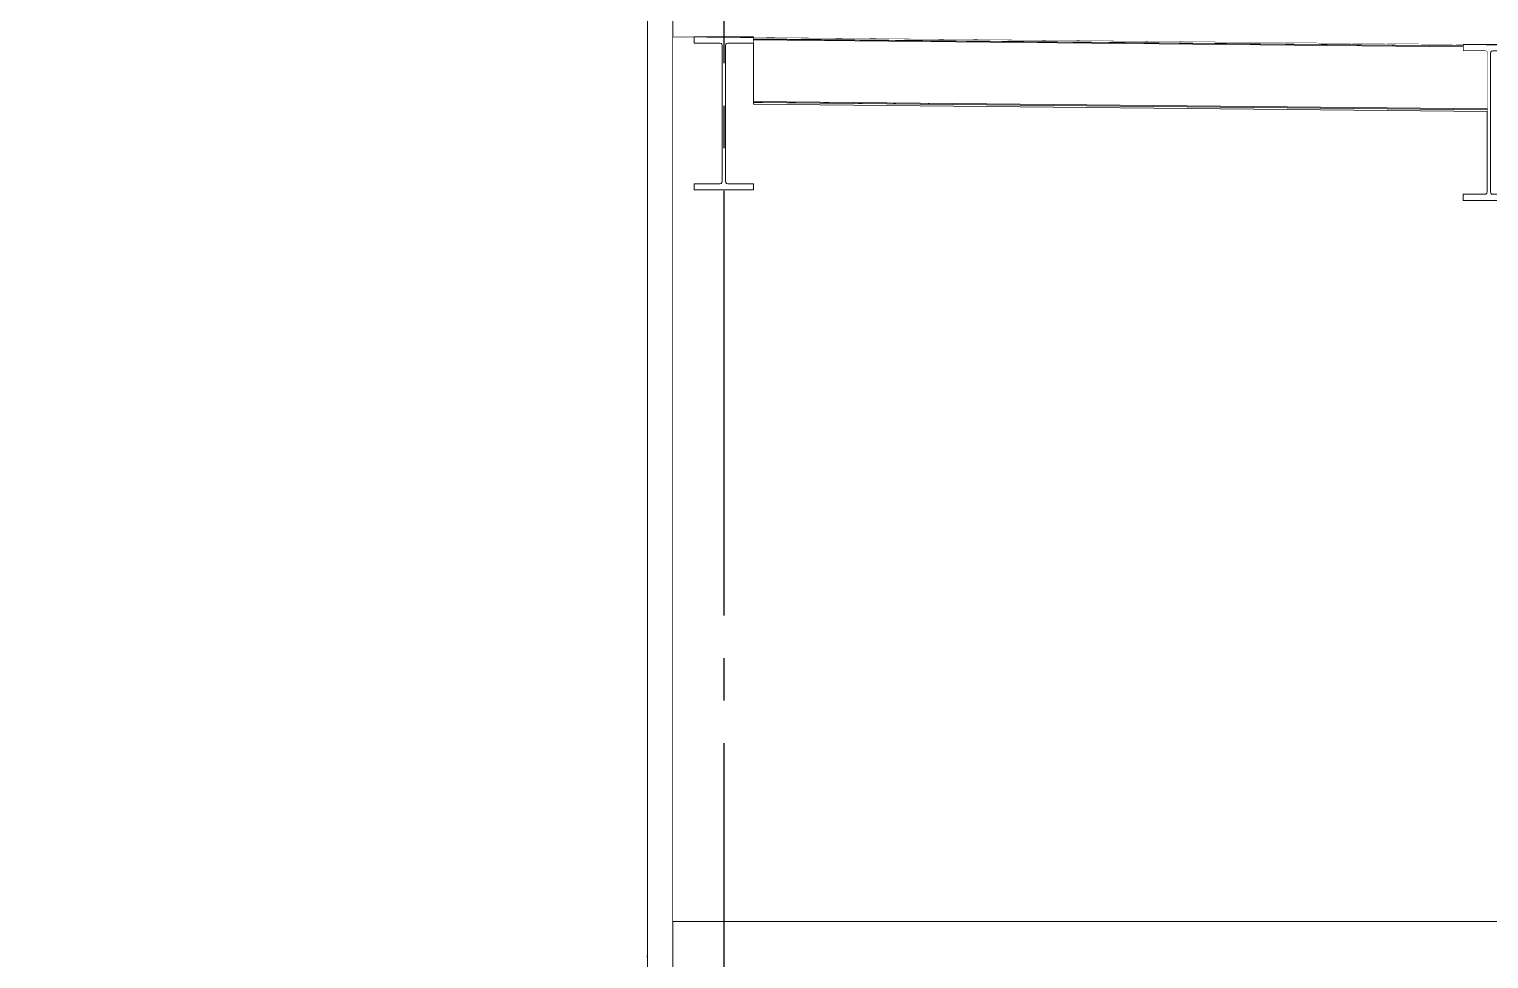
# Model space of a CAD drawing. Extents: x -18489 to 195597, y -1599 to 112111.
# Drawn here: x 23951 to 24810, y 27629 to 28176 of the extents above; entities that cross this region are included whole.
import ezdxf
from ezdxf.xclip import XClip

# ---------------------------------------------------------------- set-up
doc = ezdxf.new("R2010")
doc.units = 0
doc.header["$LTSCALE"] = 100
doc.header["$XCLIPFRAME"] = 2
doc.linetypes.add('188K-SM-07-F10-MECH-CR PIPE-Y2257103$0$X-S-FAB_SL ALL$0$COL-CEN-LIN', pattern=[3.25, 2.5, -0.25, 0.25, -0.25])
doc.linetypes.add('188K-SM-07-F10-MECH-CR PIPE-Y2257103$0$X-S-FAB_SL ALL$0$Wipeout_Contour', pattern=[1, 0, -1])
for name, color, linetype in [('188K-SM-07-F10-MECH-CR PIPE-Y2257103$0$X-S-FAB_SL ALL$0$A-WALL-IN', 7, 'Continuous'), ('188K-SM-07-F10-MECH-CR PIPE-Y2257103$0$X-S-FAB_SL ALL$0$ASP_1', 1, 'Continuous'), ('188K-SM-07-F10-MECH-CR PIPE-Y2257103$0$X-S-FAB_SL ALL$0$CCL', 15, '188K-SM-07-F10-MECH-CR PIPE-Y2257103$0$X-S-FAB_SL ALL$0$COL-CEN-LIN'), ('188K-SM-07-F10-MECH-CR PIPE-Y2257103$0$X-S-FAB_SL ALL$0$Hattch', 7, 'Continuous'), ('188K-SM-07-F10-MECH-CR PIPE-Y2257103$0$X-S-FAB_SL ALL$0$S-BEAM', 7, 'Continuous'), ('188K-SM-07-F10-MECH-CR PIPE-Y2257103$0$X-S-FAB_SL ALL$0$S-SLAB', 7, 'Continuous')]:
    doc.layers.add(name, color=color, linetype=linetype)

# ---------------------------------------------------------------- blocks, each defined once
blk = doc.blocks.new('188K-SM-07-F10-MECH-CR PIPE-Y2257103$0$X-S-FAB_SL ALL$0$剖面元素_20_3', base_point=(23061.26, -8263.06))
at = {"layer": '188K-SM-07-F10-MECH-CR PIPE-Y2257103$0$X-S-FAB_SL ALL$0$A-WALL-IN', "color": 3, "lineweight": 0}
for p, q in [((47376.26, -6418.06), (47376.26, -6943.06)), ((47391.26, -6422.56), (47391.26, -6943.06))]:
    blk.add_line(p, q, dxfattribs=at)
blk = doc.blocks.new('188K-SM-07-F10-MECH-CR PIPE-Y2257103$0$X-S-FAB_SL ALL$0$剖面元素_24_3', base_point=(23061.26, -8263.06))
at = {"color": 254, "linetype": '188K-SM-07-F10-MECH-CR PIPE-Y2257103$0$X-S-FAB_SL ALL$0$Wipeout_Contour', "lineweight": 0, "ltscale": 2017655.958873987}
blk.add_wipeout([(47391.26, -6422.56), (47391.26, -6943.06), (47990.26, -6943.06), (47990.26, -6467.68), (47872.21, -6466.5), (47872.21, -6513.76), (47872.4, -6514.46), (47872.91, -6514.98), (47873.61, -6515.16), (47886.41, -6515.16), (47886.41, -6518.86), (47856.11, -6518.86), (47856.11, -6515.16), (47868.91, -6515.16), (47869.61, -6514.98), (47870.13, -6514.46), (47870.31, -6513.76), (47870.31, -6466.48), (47438.76, -6462.17), (47438.76, -6426.16), (47423.61, -6426.16), (47422.91, -6426.35), (47422.4, -6426.86), (47422.21, -6427.56), (47422.21, -6507.56), (47422.4, -6508.26), (47422.91, -6508.78), (47423.61, -6508.96), (47438.76, -6508.96), (47438.76, -6512.56), (47403.76, -6512.56), (47403.76, -6508.96), (47418.91, -6508.96), (47419.61, -6508.78), (47420.13, -6508.26), (47420.31, -6507.56), (47420.31, -6427.56), (47420.13, -6426.86), (47419.61, -6426.35), (47418.91, -6426.16), (47403.76, -6426.16), (47403.76, -6422.68)], dxfattribs=at).dxf.layer = '188K-SM-07-F10-MECH-CR PIPE-Y2257103$0$X-S-FAB_SL ALL$0$Hattch'
at = {"layer": '188K-SM-07-F10-MECH-CR PIPE-Y2257103$0$X-S-FAB_SL ALL$0$A-WALL-IN', "color": 8, "lineweight": 0}
blk.add_line((47990.26, -6943.06), (47990.26, -6467.68), dxfattribs=at)
blk = doc.blocks.new('188K-SM-07-F10-MECH-CR PIPE-Y2257103$0$X-S-FAB_SL ALL$0$剖面元素_38_3', base_point=(23061.26, -8263.06))
at = {"layer": '188K-SM-07-F10-MECH-CR PIPE-Y2257103$0$X-S-FAB_SL ALL$0$S-SLAB', "color": 1, "lineweight": 0}
for p, q in [((47391.26, -6943.06), (47391.26, -6965.56)), ((48276.26, -6943.06), (47391.26, -6943.06))]:
    blk.add_line(p, q, dxfattribs=at)
blk = doc.blocks.new('188K-SM-07-F10-MECH-CR PIPE-Y2257103$0$X-S-FAB_SL ALL$0$剖面元素_389_3', base_point=(23061.26, -8263.06))
at = {"layer": '188K-SM-07-F10-MECH-CR PIPE-Y2257103$0$X-S-FAB_SL ALL$0$S-SLAB', "color": 1, "lineweight": 0}
blk.add_line((47391.26, -6422.56), (49257.76, -6440.62), dxfattribs=at)
at = {"layer": '188K-SM-07-F10-MECH-CR PIPE-Y2257103$0$X-S-FAB_SL ALL$0$S-SLAB', "color": 1, "lineweight": 0, "flags": 128}
blk.add_lwpolyline([(47391.26, -6400.06), (47391.26, -6418.06), (47391.26, -6422.56)], dxfattribs=at)
blk = doc.blocks.new('188K-SM-07-F10-MECH-CR PIPE-Y2257103$0$X-S-FAB_SL ALL$0$剖面元素_427_3', base_point=(23061.26, -8263.06))
at = {"layer": '188K-SM-07-F10-MECH-CR PIPE-Y2257103$0$X-S-FAB_SL ALL$0$A-WALL-IN', "color": 3, "lineweight": 0}
for p, q in [((47376.26, -6943.06), (47376.26, -6963.06)), ((47376.26, -6963.06), (47376.26, -7218.06)), ((47391.26, -6965.56), (47391.26, -7218.06))]:
    blk.add_line(p, q, dxfattribs=at)
blk = doc.blocks.new('188K-SM-07-F10-MECH-CR PIPE-Y2257103$0$X-S-FAB_SL ALL$0$剖面元素_588_3', base_point=(23061.26, -8263.06))
at = {"layer": '188K-SM-07-F10-MECH-CR PIPE-Y2257103$0$X-S-FAB_SL ALL$0$A-WALL-IN', "color": 3, "lineweight": 0}
for p, q in [((47376.26, -5984.5), (47376.26, -6418.06)), ((47391.26, -5984.5), (47376.26, -5984.5)), ((47391.26, -5984.5), (47391.26, -6400.06))]:
    blk.add_line(p, q, dxfattribs=at)
blk = doc.blocks.new('188K-SM-07-F10-MECH-CR PIPE-Y2257103$0$X-S-FAB_SL ALL$0$剖面元素_655_3', base_point=(23061.26, -8263.06))
at = {"layer": '188K-SM-07-F10-MECH-CR PIPE-Y2257103$0$X-S-FAB_SL ALL$0$S-BEAM', "color": 2, "lineweight": 0}
for p, q in [((47403.76, -6422.56), (47403.76, -6426.16)), ((47438.76, -6422.56), (47403.76, -6422.56)), ((47438.76, -6422.56), (47438.76, -6426.16)), ((47419.61, -6426.35), (47420.13, -6426.86)), ((47422.91, -6426.35), (47422.4, -6426.86)), ((47420.13, -6508.26), (47419.61, -6508.78)), ((47422.4, -6508.26), (47422.91, -6508.78)), ((47403.76, -6508.96), (47403.76, -6512.56)), ((47438.76, -6512.56), (47403.76, -6512.56)), ((47438.76, -6508.96), (47438.76, -6512.56))]:
    blk.add_line(p, q, dxfattribs=at)
at = {"layer": '188K-SM-07-F10-MECH-CR PIPE-Y2257103$0$X-S-FAB_SL ALL$0$S-BEAM', "color": 2, "lineweight": 0, "flags": 128}
for points in [[(47419.61, -6426.35), (47418.91, -6426.16), (47403.76, -6426.16)], [(47420.13, -6426.86), (47420.31, -6427.56), (47420.31, -6507.56), (47420.13, -6508.26)], [(47422.4, -6426.86), (47422.21, -6427.56), (47422.21, -6507.56), (47422.4, -6508.26)], [(47438.76, -6426.16), (47423.61, -6426.16), (47422.91, -6426.35)], [(47419.61, -6508.78), (47418.91, -6508.96), (47403.76, -6508.96)], [(47422.91, -6508.78), (47423.61, -6508.96), (47438.76, -6508.96)]]:
    blk.add_lwpolyline(points, dxfattribs=at)
blk = doc.blocks.new('188K-SM-07-F10-MECH-CR PIPE-Y2257103$0$X-S-FAB_SL ALL$0$剖面元素_659_3', base_point=(23061.26, -8263.06))
at = {"layer": '188K-SM-07-F10-MECH-CR PIPE-Y2257103$0$X-S-FAB_SL ALL$0$S-BEAM', "color": 2, "lineweight": 0}
for p, q in [((47856.11, -6427.06), (47856.11, -6430.76)), ((47886.41, -6427.06), (47856.11, -6427.06)), ((47869.61, -6430.95), (47870.13, -6431.46)), ((47872.91, -6430.95), (47872.4, -6431.46)), ((47886.41, -6427.06), (47886.41, -6430.76)), ((47856.11, -6515.16), (47856.11, -6518.86)), ((47870.13, -6514.46), (47869.61, -6514.98)), ((47872.4, -6514.46), (47872.91, -6514.98)), ((47886.41, -6515.16), (47886.41, -6518.86)), ((47886.41, -6518.86), (47856.11, -6518.86))]:
    blk.add_line(p, q, dxfattribs=at)
at = {"layer": '188K-SM-07-F10-MECH-CR PIPE-Y2257103$0$X-S-FAB_SL ALL$0$S-BEAM', "color": 2, "lineweight": 0, "flags": 128}
for points in [[(47869.61, -6430.95), (47868.91, -6430.76), (47856.11, -6430.76)], [(47886.41, -6430.76), (47873.61, -6430.76), (47872.91, -6430.95)], [(47870.13, -6431.46), (47870.31, -6432.16), (47870.31, -6513.76), (47870.13, -6514.46)], [(47872.4, -6431.46), (47872.21, -6432.16), (47872.21, -6513.76), (47872.4, -6514.46)], [(47869.61, -6514.98), (47868.91, -6515.16), (47856.11, -6515.16)], [(47872.91, -6514.98), (47873.61, -6515.16), (47886.41, -6515.16)]]:
    blk.add_lwpolyline(points, dxfattribs=at)
blk = doc.blocks.new('188K-SM-07-F10-MECH-CR PIPE-Y2257103$0$X-S-FAB_SL ALL$0$剖面元素_1964_3', base_point=(23061.26, -8263.06))
at = {"color": 254, "linetype": '188K-SM-07-F10-MECH-CR PIPE-Y2257103$0$X-S-FAB_SL ALL$0$Wipeout_Contour', "lineweight": 0, "ltscale": 240600.683007}
blk.add_wipeout([(47438.76, -6423.02), (47438.76, -6423.66), (47856.11, -6427.84), (47856.11, -6427.06), (47856.55, -6427.06)], dxfattribs=at).dxf.layer = '188K-SM-07-F10-MECH-CR PIPE-Y2257103$0$X-S-FAB_SL ALL$0$Hattch'
at = {"color": 254, "linetype": '188K-SM-07-F10-MECH-CR PIPE-Y2257103$0$X-S-FAB_SL ALL$0$Wipeout_Contour', "lineweight": 0, "ltscale": 192363.662048}
blk.add_wipeout([(47438.76, -6462.17), (47870.31, -6466.48), (47870.31, -6465.38), (47438.76, -6461.07)], dxfattribs=at).dxf.layer = '188K-SM-07-F10-MECH-CR PIPE-Y2257103$0$X-S-FAB_SL ALL$0$Hattch'
at = {"color": 254, "linetype": '188K-SM-07-F10-MECH-CR PIPE-Y2257103$0$X-S-FAB_SL ALL$0$Wipeout_Contour', "lineweight": 0, "ltscale": 192315.178108}
blk.add_wipeout([(47438.76, -6423.84), (47856.11, -6428.01), (47856.11, -6427.84), (47438.76, -6423.66)], dxfattribs=at).dxf.layer = '188K-SM-07-F10-MECH-CR PIPE-Y2257103$0$X-S-FAB_SL ALL$0$Hattch'
at = {"color": 254, "linetype": '188K-SM-07-F10-MECH-CR PIPE-Y2257103$0$X-S-FAB_SL ALL$0$Wipeout_Contour', "lineweight": 0, "ltscale": 192315.33857}
blk.add_wipeout([(47438.76, -6423.84), (47438.76, -6424.26), (47856.11, -6428.44), (47856.11, -6428.01)], dxfattribs=at).dxf.layer = '188K-SM-07-F10-MECH-CR PIPE-Y2257103$0$X-S-FAB_SL ALL$0$Hattch'
at = {"color": 254, "linetype": '188K-SM-07-F10-MECH-CR PIPE-Y2257103$0$X-S-FAB_SL ALL$0$Wipeout_Contour', "lineweight": 0, "ltscale": 433822.225}
blk.add_wipeout([(47438.76, -6424.26), (47438.76, -6460.47), (47870.31, -6464.78), (47870.31, -6432.16), (47870.13, -6431.46), (47869.61, -6430.95), (47868.91, -6430.76), (47856.11, -6430.76), (47856.11, -6428.44)], dxfattribs=at).dxf.layer = '188K-SM-07-F10-MECH-CR PIPE-Y2257103$0$X-S-FAB_SL ALL$0$Hattch'
at = {"layer": '188K-SM-07-F10-MECH-CR PIPE-Y2257103$0$X-S-FAB_SL ALL$0$S-BEAM', "color": 8, "lineweight": 0}
for p, q in [((47856.11, -6427.84), (47438.76, -6423.66)), ((47856.11, -6428.44), (47438.76, -6424.26))]:
    blk.add_line(p, q, dxfattribs=at)
at = {"color": 254, "linetype": '188K-SM-07-F10-MECH-CR PIPE-Y2257103$0$X-S-FAB_SL ALL$0$Wipeout_Contour', "lineweight": 0, "ltscale": 192363.157678}
blk.add_wipeout([(47438.76, -6460.89), (47870.31, -6465.21), (47870.31, -6464.78), (47438.76, -6460.47)], dxfattribs=at).dxf.layer = '188K-SM-07-F10-MECH-CR PIPE-Y2257103$0$X-S-FAB_SL ALL$0$Hattch'
at = {"color": 254, "linetype": '188K-SM-07-F10-MECH-CR PIPE-Y2257103$0$X-S-FAB_SL ALL$0$Wipeout_Contour', "lineweight": 0, "ltscale": 192363.318893}
blk.add_wipeout([(47438.76, -6460.89), (47438.76, -6461.07), (47870.31, -6465.38), (47870.31, -6465.21)], dxfattribs=at).dxf.layer = '188K-SM-07-F10-MECH-CR PIPE-Y2257103$0$X-S-FAB_SL ALL$0$Hattch'
at = {"layer": '188K-SM-07-F10-MECH-CR PIPE-Y2257103$0$X-S-FAB_SL ALL$0$S-BEAM', "color": 8, "lineweight": 0}
for p, q in [((47438.76, -6460.47), (47438.76, -6426.16)), ((47438.76, -6460.89), (47438.76, -6460.47)), ((47870.31, -6464.78), (47438.76, -6460.47)), ((47438.76, -6461.07), (47438.76, -6460.89)), ((47870.31, -6465.38), (47438.76, -6461.07)), ((47438.76, -6462.17), (47438.76, -6461.07)), ((47870.31, -6466.48), (47438.76, -6462.17))]:
    blk.add_line(p, q, dxfattribs=at)
blk = doc.blocks.new('188K-SM-07-F10-MECH-CR PIPE-Y2257103$0$X-S-FAB_SL ALL$0$A$C2e9ab586')
at = {"layer": '188K-SM-07-F10-MECH-CR PIPE-Y2257103$0$X-S-FAB_SL ALL$0$A-WALL-IN', "lineweight": 0}
for name in ['188K-SM-07-F10-MECH-CR PIPE-Y2257103$0$X-S-FAB_SL ALL$0$剖面元素_588_3', '188K-SM-07-F10-MECH-CR PIPE-Y2257103$0$X-S-FAB_SL ALL$0$剖面元素_20_3']:
    blk.add_blockref(name, (-28106.39, 285), dxfattribs=at)
blk.add_blockref('188K-SM-07-F10-MECH-CR PIPE-Y2257103$0$X-S-FAB_SL ALL$0$剖面元素_24_3', (-28106.39, 285), dxfattribs=at)
blk.add_blockref('188K-SM-07-F10-MECH-CR PIPE-Y2257103$0$X-S-FAB_SL ALL$0$剖面元素_427_3', (-28106.39, 285), dxfattribs=at)
at = {"layer": '188K-SM-07-F10-MECH-CR PIPE-Y2257103$0$X-S-FAB_SL ALL$0$S-BEAM', "lineweight": 0}
for name in ['188K-SM-07-F10-MECH-CR PIPE-Y2257103$0$X-S-FAB_SL ALL$0$剖面元素_655_3', '188K-SM-07-F10-MECH-CR PIPE-Y2257103$0$X-S-FAB_SL ALL$0$剖面元素_659_3']:
    blk.add_blockref(name, (-28106.39, 285), dxfattribs=at)
at = {"layer": '188K-SM-07-F10-MECH-CR PIPE-Y2257103$0$X-S-FAB_SL ALL$0$S-SLAB', "lineweight": 0}
for name in ['188K-SM-07-F10-MECH-CR PIPE-Y2257103$0$X-S-FAB_SL ALL$0$剖面元素_389_3', '188K-SM-07-F10-MECH-CR PIPE-Y2257103$0$X-S-FAB_SL ALL$0$剖面元素_38_3']:
    blk.add_blockref(name, (-28106.39, 285), dxfattribs=at)
at = {"layer": '188K-SM-07-F10-MECH-CR PIPE-Y2257103$0$X-S-FAB_SL ALL$0$S-BEAM', "lineweight": 0}
blk.add_blockref('188K-SM-07-F10-MECH-CR PIPE-Y2257103$0$X-S-FAB_SL ALL$0$剖面元素_1964_3', (-28106.39, 285), dxfattribs=at)
at = {"color": 254, "linetype": '188K-SM-07-F10-MECH-CR PIPE-Y2257103$0$X-S-FAB_SL ALL$0$Wipeout_Contour', "lineweight": 0, "ltscale": 187476.253065}
blk.add_wipeout([(-5846.89, 1583.7), (-3791.39, 1583.7), (-3791.39, 1583.91), (-5846.89, 1583.91)], dxfattribs=at).dxf.layer = '188K-SM-07-F10-MECH-CR PIPE-Y2257103$0$X-S-FAB_SL ALL$0$Hattch'
at = {"color": 254, "linetype": '188K-SM-07-F10-MECH-CR PIPE-Y2257103$0$X-S-FAB_SL ALL$0$Wipeout_Contour', "lineweight": 0, "ltscale": 187476.163869}
blk.add_wipeout([(-5846.89, 1583.91), (-3791.39, 1583.91), (-3791.39, 1584), (-5846.89, 1584)], dxfattribs=at).dxf.layer = '188K-SM-07-F10-MECH-CR PIPE-Y2257103$0$X-S-FAB_SL ALL$0$Hattch'
at = {"layer": '188K-SM-07-F10-MECH-CR PIPE-Y2257103$0$X-S-FAB_SL ALL$0$ASP_1'}
blk.add_line((-3791.39, 1584), (-3791.39, 1584.8), dxfattribs=at)
blk = doc.blocks.new('188K-SM-07-F10-MECH-CR PIPE-Y2257103$0$X-S-FAB_SL ALL$0$A$Ceb448ab1')
at = {"layer": '188K-SM-07-F10-MECH-CR PIPE-Y2257103$0$X-S-FAB_SL ALL$0$CCL'}
blk.add_line((24360, 3600), (24360, 0), dxfattribs=at)
blk = doc.blocks.new('188K-SM-07-F10-MECH-CR PIPE-Y2257103$0$X-S-FAB_SL ALL')
at = {"layer": '188K-SM-07-F10-MECH-CR PIPE-Y2257103$0$X-S-FAB_SL ALL$0$ASP_1'}
blk.add_blockref('188K-SM-07-F10-MECH-CR PIPE-Y2257103$0$X-S-FAB_SL ALL$0$A$C2e9ab586', (23632.864, -73288.977), dxfattribs=at)
at = {"layer": '188K-SM-07-F10-MECH-CR PIPE-Y2257103$0$X-S-FAB_SL ALL$0$CCL'}
blk.add_blockref('188K-SM-07-F10-MECH-CR PIPE-Y2257103$0$X-S-FAB_SL ALL$0$A$Ceb448ab1', (-4473.521, -73553.977), dxfattribs=at)
blk = doc.blocks.new('188K-SM-07-F10-MECH-CR PIPE-Y2257103')
ref = blk.add_blockref('188K-SM-07-F10-MECH-CR PIPE-Y2257103$0$X-S-FAB_SL ALL', (4473.521, 99334.763))
XClip(ref).set_block_clipping_path([(-7553.4648570136, -75341.9369645483), (24026.2025623869, -67725.7696244382)])

msp = doc.modelspace()

# ---------------------------------------------------------------- block references
msp.add_blockref('188K-SM-07-F10-MECH-CR PIPE-Y2257103', (0, 0))

doc.saveas('drawing.dxf')
